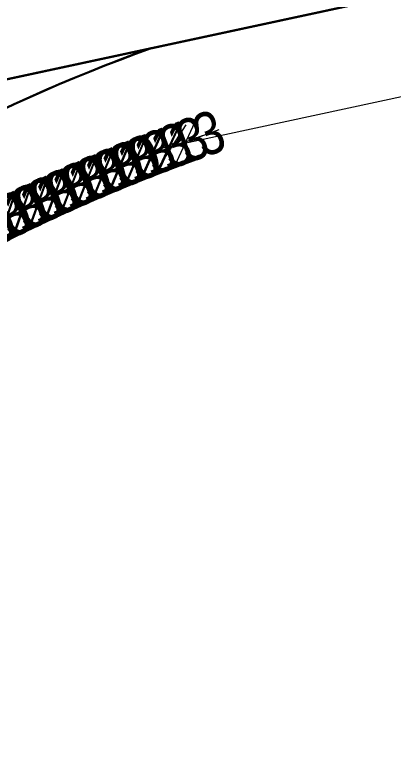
# Model space of a CAD drawing. Header units: millimetres. Extents: x 29397 to 29927, y 26123 to 26652.
# Drawn here: x 29512.7 to 29515.35, y 26364.86 to 26370.08 of the extents above; entities that cross this region are included whole.
import ezdxf

# ---------------------------------------------------------------- set-up
doc = ezdxf.new("R2010")
doc.units = ezdxf.units.MM
doc.header["$LTSCALE"] = 0.3
for name, color, linetype in [('_IndivSubPlot', 180, 'Continuous'), ('_IndivSubPlot_DIMENSION', 7, 'Continuous'), ('_InternalRoad', 3, 'Continuous'), ('_MortgageArea', 147, 'Continuous'), ('_Splay', 90, 'Continuous')]:
    doc.layers.add(name, color=color, linetype=linetype)
doc.layers.get('0').off()
doc.styles.add('PreDCRFont', font='ARIALN.TTF')
doc.dimstyles.new('PDCR-PLOT-INT', dxfattribs={"dimtxt": 0.3, "dimasz": 0.25, "dimexe": 0.25, "dimexo": 0.25, "dimgap": 0.25, "dimtad": 0, "dimzin": 0, "dimdsep": 46, "dimtxsty": 'PreDCRFont', "dimblk": 'OBLIQUE', "dimcen": 0.5, "dimdle": 0.1, "dimadec": 0, "dimazin": 0, "dimtfac": 1, "dimtix": 1, "dimtofl": 0, "dimtmove": 1, "dimatfit": 1, "dimfxl": 1, "dimtolj": 1, "dimtzin": 0, "dimlwd": 15, "dimarcsym": 0})

# ---------------------------------------------------------------- blocks, each defined once
blk = doc.blocks.new('_Oblique')
at = {"color": 0, "linetype": 'ByBlock', "lineweight": -2}
blk.add_line((-0.5, -0.5), (0.5, 0.5), dxfattribs=at)
blk = doc.blocks.new('*D117')
at = {"layer": '_IndivSubPlot_DIMENSION', "color": 0, "lineweight": 15, "transparency": 16777216}
for p, q in [((29521.7465, 26370.8672), (29518.282, 26370.1222)), ((29513.7058, 26369.1381), (29517.1704, 26369.8831))]:
    blk.add_line(p, q, dxfattribs=at)
at = {"layer": '_IndivSubPlot_DIMENSION', "color": 0, "lineweight": 15, "transparency": 16777216, "xscale": 0.25, "yscale": 0.25, "zscale": 0.25}
for p, rotation in [((29521.6488, 26370.8462), 12.13641372356857), ((29513.8036, 26369.1591), 192.1364137235686)]:
    blk.add_blockref('_Oblique', p, dxfattribs=dict(at, rotation=rotation))
at = {"layer": '_IndivSubPlot_DIMENSION', "color": 0, "lineweight": 15, "transparency": 16777216, "insert": (29517.7262, 26370.0026), "char_height": 0.3, "attachment_point": 5, "rotation": 12.1364, "style": 'PreDCRFont'}
blk.add_mtext('\\A1;8.02', dxfattribs=at)
blk = doc.blocks.new('*D118')
at = {"layer": '_IndivSubPlot_DIMENSION', "color": 0, "lineweight": 15, "transparency": 16777216}
for p, q in [((29513.8988, 26369.1867), (29514.1333, 26369.2733)), ((29513.776, 26369.1414), (29513.5415, 26369.0549))]:
    blk.add_line(p, q, dxfattribs=at)
at = {"layer": '_IndivSubPlot_DIMENSION', "color": 0, "lineweight": 15, "transparency": 16777216, "xscale": 0.25, "yscale": 0.25, "zscale": 0.25}
for p, rotation in [((29513.8988, 26369.1867), 200.2598700015499), ((29513.776, 26369.1414), 20.25987000154988)]:
    blk.add_blockref('_Oblique', p, dxfattribs=dict(at, rotation=rotation))
at = {"layer": '_IndivSubPlot_DIMENSION', "color": 0, "lineweight": 15, "transparency": 16777216, "insert": (29513.8374, 26369.1641), "char_height": 0.3, "attachment_point": 5, "rotation": 20.2599, "style": 'PreDCRFont'}
blk.add_mtext('\\A1;0.13', dxfattribs=at)
blk = doc.blocks.new('*D119')
at = {"layer": '_IndivSubPlot_DIMENSION', "color": 0, "lineweight": 15, "transparency": 16777216}
for p, q in [((29513.7826, 26369.1439), (29514.0162, 26369.2328)), ((29513.6603, 26369.0974), (29513.4266, 26369.0084))]:
    blk.add_line(p, q, dxfattribs=at)
at = {"layer": '_IndivSubPlot_DIMENSION', "color": 0, "lineweight": 15, "transparency": 16777216, "xscale": 0.25, "yscale": 0.25, "zscale": 0.25}
for p, rotation in [((29513.7826, 26369.1439), 200.832827795444), ((29513.6603, 26369.0974), 20.83282779544399)]:
    blk.add_blockref('_Oblique', p, dxfattribs=dict(at, rotation=rotation))
at = {"layer": '_IndivSubPlot_DIMENSION', "color": 0, "lineweight": 15, "transparency": 16777216, "insert": (29513.7214, 26369.1206), "char_height": 0.3, "attachment_point": 5, "rotation": 20.8328, "style": 'PreDCRFont'}
blk.add_mtext('\\A1;0.13', dxfattribs=at)
blk = doc.blocks.new('*D120')
at = {"layer": '_IndivSubPlot_DIMENSION', "color": 0, "lineweight": 15, "transparency": 16777216}
for p, q in [((29513.6668, 26369.0999), (29513.8996, 26369.1911)), ((29513.545, 26369.0521), (29513.3122, 26368.9609))]:
    blk.add_line(p, q, dxfattribs=at)
at = {"layer": '_IndivSubPlot_DIMENSION', "color": 0, "lineweight": 15, "transparency": 16777216, "xscale": 0.25, "yscale": 0.25, "zscale": 0.25}
for p, rotation in [((29513.545, 26369.0521), 21.40578559199414), ((29513.6668, 26369.0999), 201.4057855919942)]:
    blk.add_blockref('_Oblique', p, dxfattribs=dict(at, rotation=rotation))
at = {"layer": '_IndivSubPlot_DIMENSION', "color": 0, "lineweight": 15, "transparency": 16777216, "insert": (29513.6059, 26369.076), "char_height": 0.3, "attachment_point": 5, "rotation": 21.4058, "style": 'PreDCRFont'}
blk.add_mtext('\\A1;0.13', dxfattribs=at)
blk = doc.blocks.new('*D121')
at = {"layer": '_IndivSubPlot_DIMENSION', "color": 0, "lineweight": 15, "transparency": 16777216}
for p, q in [((29513.5515, 26369.0547), (29513.7833, 26369.1483)), ((29513.4301, 26369.0057), (29513.1983, 26368.9122))]:
    blk.add_line(p, q, dxfattribs=at)
at = {"layer": '_IndivSubPlot_DIMENSION', "color": 0, "lineweight": 15, "transparency": 16777216, "xscale": 0.25, "yscale": 0.25, "zscale": 0.25}
for p, rotation in [((29513.5515, 26369.0547), 201.9787433869215), ((29513.4301, 26369.0057), 21.97874338692145)]:
    blk.add_blockref('_Oblique', p, dxfattribs=dict(at, rotation=rotation))
at = {"layer": '_IndivSubPlot_DIMENSION', "color": 0, "lineweight": 15, "transparency": 16777216, "insert": (29513.4908, 26369.0302), "char_height": 0.3, "attachment_point": 5, "rotation": 21.9787, "style": 'PreDCRFont'}
blk.add_mtext('\\A1;0.13', dxfattribs=at)
blk = doc.blocks.new('*D122')
at = {"layer": '_IndivSubPlot_DIMENSION', "color": 0, "lineweight": 15, "transparency": 16777216}
for p, q in [((29513.4366, 26369.0084), (29513.6675, 26369.1043)), ((29513.3157, 26368.9582), (29513.0849, 26368.8623))]:
    blk.add_line(p, q, dxfattribs=at)
at = {"layer": '_IndivSubPlot_DIMENSION', "color": 0, "lineweight": 15, "transparency": 16777216, "xscale": 0.25, "yscale": 0.25, "zscale": 0.25}
for p, rotation in [((29513.4366, 26369.0084), 202.5517011814156), ((29513.3157, 26368.9582), 22.55170118141553)]:
    blk.add_blockref('_Oblique', p, dxfattribs=dict(at, rotation=rotation))
at = {"layer": '_IndivSubPlot_DIMENSION', "color": 0, "lineweight": 15, "transparency": 16777216, "insert": (29513.3762, 26368.9833), "char_height": 0.3, "attachment_point": 5, "rotation": 22.5517, "style": 'PreDCRFont'}
blk.add_mtext('\\A1;0.13', dxfattribs=at)
blk = doc.blocks.new('*D123')
at = {"layer": '_IndivSubPlot_DIMENSION', "color": 0, "lineweight": 15, "transparency": 16777216}
for p, q in [((29513.3222, 26368.9609), (29513.5521, 26369.0591)), ((29513.2019, 26368.9095), (29512.9719, 26368.8113))]:
    blk.add_line(p, q, dxfattribs=at)
at = {"layer": '_IndivSubPlot_DIMENSION', "color": 0, "lineweight": 15, "transparency": 16777216, "xscale": 0.25, "yscale": 0.25, "zscale": 0.25}
for p, rotation in [((29513.3222, 26368.9609), 203.1246589784112), ((29513.2019, 26368.9095), 23.12465897841122)]:
    blk.add_blockref('_Oblique', p, dxfattribs=dict(at, rotation=rotation))
at = {"layer": '_IndivSubPlot_DIMENSION', "color": 0, "lineweight": 15, "transparency": 16777216, "insert": (29513.262, 26368.9352), "char_height": 0.3, "attachment_point": 5, "rotation": 23.1247, "style": 'PreDCRFont'}
blk.add_mtext('\\A1;0.13', dxfattribs=at)
blk = doc.blocks.new('*D124')
at = {"layer": '_IndivSubPlot_DIMENSION', "color": 0, "lineweight": 15, "transparency": 16777216}
for p, q in [((29513.2083, 26368.9123), (29513.4372, 26369.0128)), ((29513.0884, 26368.8597), (29512.8595, 26368.7592))]:
    blk.add_line(p, q, dxfattribs=at)
at = {"layer": '_IndivSubPlot_DIMENSION', "color": 0, "lineweight": 15, "transparency": 16777216, "xscale": 0.25, "yscale": 0.25, "zscale": 0.25}
for p, rotation in [((29513.2083, 26368.9123), 203.6976167719058), ((29513.0884, 26368.8597), 23.69761677190585)]:
    blk.add_blockref('_Oblique', p, dxfattribs=dict(at, rotation=rotation))
at = {"layer": '_IndivSubPlot_DIMENSION', "color": 0, "lineweight": 15, "transparency": 16777216, "insert": (29513.1484, 26368.886), "char_height": 0.3, "attachment_point": 5, "rotation": 23.6976, "style": 'PreDCRFont'}
blk.add_mtext('\\A1;0.13', dxfattribs=at)
blk = doc.blocks.new('*D125')
at = {"layer": '_IndivSubPlot_DIMENSION', "color": 0, "lineweight": 15, "transparency": 16777216}
for p, q in [((29513.0948, 26368.8625), (29513.3227, 26368.9653)), ((29512.9756, 26368.8088), (29512.7476, 26368.706))]:
    blk.add_line(p, q, dxfattribs=at)
at = {"layer": '_IndivSubPlot_DIMENSION', "color": 0, "lineweight": 15, "transparency": 16777216, "xscale": 0.25, "yscale": 0.25, "zscale": 0.25}
for p, rotation in [((29513.0948, 26368.8625), 204.2705745669538), ((29512.9756, 26368.8088), 24.27057456695382)]:
    blk.add_blockref('_Oblique', p, dxfattribs=dict(at, rotation=rotation))
at = {"layer": '_IndivSubPlot_DIMENSION', "color": 0, "lineweight": 15, "transparency": 16777216, "insert": (29513.0352, 26368.8357), "char_height": 0.3, "attachment_point": 5, "rotation": 24.2706, "style": 'PreDCRFont'}
blk.add_mtext('\\A1;0.13', dxfattribs=at)
blk = doc.blocks.new('*D126')
at = {"layer": '_IndivSubPlot_DIMENSION', "color": 0, "lineweight": 15, "transparency": 16777216}
for p, q in [((29512.9819, 26368.8117), (29513.2088, 26368.9167)), ((29512.8632, 26368.7567), (29512.6363, 26368.6517))]:
    blk.add_line(p, q, dxfattribs=at)
at = {"layer": '_IndivSubPlot_DIMENSION', "color": 0, "lineweight": 15, "transparency": 16777216, "xscale": 0.25, "yscale": 0.25, "zscale": 0.25}
for p, rotation in [((29512.9819, 26368.8117), 204.8435323625022), ((29512.8632, 26368.7567), 24.84353236250222)]:
    blk.add_blockref('_Oblique', p, dxfattribs=dict(at, rotation=rotation))
at = {"layer": '_IndivSubPlot_DIMENSION', "color": 0, "lineweight": 15, "transparency": 16777216, "insert": (29512.9225, 26368.7842), "char_height": 0.3, "attachment_point": 5, "rotation": 24.8435, "style": 'PreDCRFont'}
blk.add_mtext('\\A1;0.13', dxfattribs=at)
blk = doc.blocks.new('*D127')
at = {"layer": '_IndivSubPlot_DIMENSION', "color": 0, "lineweight": 15, "transparency": 16777216}
for p, q in [((29512.8695, 26368.7597), (29513.0953, 26368.867)), ((29512.7513, 26368.7035), (29512.5255, 26368.5962))]:
    blk.add_line(p, q, dxfattribs=at)
at = {"layer": '_IndivSubPlot_DIMENSION', "color": 0, "lineweight": 15, "transparency": 16777216, "xscale": 0.25, "yscale": 0.25, "zscale": 0.25}
for p, rotation in [((29512.8695, 26368.7597), 205.4164901567068), ((29512.7513, 26368.7035), 25.41649015670676)]:
    blk.add_blockref('_Oblique', p, dxfattribs=dict(at, rotation=rotation))
at = {"layer": '_IndivSubPlot_DIMENSION', "color": 0, "lineweight": 15, "transparency": 16777216, "insert": (29512.8104, 26368.7316), "char_height": 0.3, "attachment_point": 5, "rotation": 25.4165, "style": 'PreDCRFont'}
blk.add_mtext('\\A1;0.13', dxfattribs=at)
blk = doc.blocks.new('*D128')
at = {"layer": '_IndivSubPlot_DIMENSION', "color": 0, "lineweight": 15, "transparency": 16777216}
for p, q in [((29512.7576, 26368.7065), (29512.9823, 26368.8161)), ((29512.64, 26368.6492), (29512.4153, 26368.5396))]:
    blk.add_line(p, q, dxfattribs=at)
at = {"layer": '_IndivSubPlot_DIMENSION', "color": 0, "lineweight": 15, "transparency": 16777216, "xscale": 0.25, "yscale": 0.25, "zscale": 0.25}
for p, rotation in [((29512.7576, 26368.7065), 205.9894479529679), ((29512.64, 26368.6492), 25.98944795296791)]:
    blk.add_blockref('_Oblique', p, dxfattribs=dict(at, rotation=rotation))
at = {"layer": '_IndivSubPlot_DIMENSION', "color": 0, "lineweight": 15, "transparency": 16777216, "insert": (29512.6988, 26368.6779), "char_height": 0.3, "attachment_point": 5, "rotation": 25.9894, "style": 'PreDCRFont'}
blk.add_mtext('\\A1;0.13', dxfattribs=at)
blk = doc.blocks.new('*D129')
at = {"layer": '_IndivSubPlot_DIMENSION', "color": 0, "lineweight": 15, "transparency": 16777216}
for p, q in [((29512.6463, 26368.6523), (29512.8699, 26368.7641)), ((29512.5292, 26368.5938), (29512.3056, 26368.482))]:
    blk.add_line(p, q, dxfattribs=at)
at = {"layer": '_IndivSubPlot_DIMENSION', "color": 0, "lineweight": 15, "transparency": 16777216, "xscale": 0.25, "yscale": 0.25, "zscale": 0.25}
for p, rotation in [((29512.6463, 26368.6523), 206.5624057483271), ((29512.5292, 26368.5938), 26.56240574832711)]:
    blk.add_blockref('_Oblique', p, dxfattribs=dict(at, rotation=rotation))
at = {"layer": '_IndivSubPlot_DIMENSION', "color": 0, "lineweight": 15, "transparency": 16777216, "insert": (29512.5877, 26368.623), "char_height": 0.3, "attachment_point": 5, "rotation": 26.5624, "style": 'PreDCRFont'}
blk.add_mtext('\\A1;0.13', dxfattribs=at)
blk = doc.blocks.new('*D130')
at = {"layer": '_IndivSubPlot_DIMENSION', "color": 0, "lineweight": 15, "transparency": 16777216}
for p, q in [((29512.5355, 26368.5969), (29512.758, 26368.711)), ((29512.419, 26368.5373), (29512.1965, 26368.4232))]:
    blk.add_line(p, q, dxfattribs=at)
at = {"layer": '_IndivSubPlot_DIMENSION', "color": 0, "lineweight": 15, "transparency": 16777216, "xscale": 0.25, "yscale": 0.25, "zscale": 0.25}
for p, rotation in [((29512.5355, 26368.5969), 207.1353635427151), ((29512.419, 26368.5373), 27.1353635427151)]:
    blk.add_blockref('_Oblique', p, dxfattribs=dict(at, rotation=rotation))
at = {"layer": '_IndivSubPlot_DIMENSION', "color": 0, "lineweight": 15, "transparency": 16777216, "insert": (29512.4772, 26368.5671), "char_height": 0.3, "attachment_point": 5, "rotation": 27.1354, "style": 'PreDCRFont'}
blk.add_mtext('\\A1;0.13', dxfattribs=at)
blk = doc.blocks.new('*D131')
at = {"layer": '_IndivSubPlot_DIMENSION', "color": 0, "lineweight": 15, "transparency": 16777216}
for p, q in [((29512.4252, 26368.5405), (29512.6466, 26368.6567)), ((29512.3094, 26368.4796), (29512.088, 26368.3634))]:
    blk.add_line(p, q, dxfattribs=at)
at = {"layer": '_IndivSubPlot_DIMENSION', "color": 0, "lineweight": 15, "transparency": 16777216, "xscale": 0.25, "yscale": 0.25, "zscale": 0.25}
for p, rotation in [((29512.4252, 26368.5405), 207.708321336796), ((29512.3094, 26368.4796), 27.70832133679602)]:
    blk.add_blockref('_Oblique', p, dxfattribs=dict(at, rotation=rotation))
at = {"layer": '_IndivSubPlot_DIMENSION', "color": 0, "lineweight": 15, "transparency": 16777216, "insert": (29512.3673, 26368.5101), "char_height": 0.3, "attachment_point": 5, "rotation": 27.7083, "style": 'PreDCRFont'}
blk.add_mtext('\\A1;0.13', dxfattribs=at)

msp = doc.modelspace()

# ---------------------------------------------------------------- linework, layer by layer
at = {"layer": '_IndivSubPlot'}
msp.add_lwpolyline([(29521.5016, 26371.5305), (29513.6564, 26369.8434), (29513.5336, 26369.7981), (29513.4113, 26369.7516), (29513.2895, 26369.7038), (29513.1681, 26369.6549), (29513.0473, 26369.6047), (29512.9269, 26369.5533), (29512.8071, 26369.5007), (29512.6878, 26369.4469)], dxfattribs=at)
at = {"layer": '_InternalRoad'}
msp.add_lwpolyline([(29579.1901, 26382.0096), (29579.1512, 26394.5679), (29560.6099, 26388.782), (29544.6462, 26388.782), (29449.6389, 26368.351), (29450.0524, 26356.1656), (29545.9219, 26376.782), (29562.4388, 26376.782)], close=True, dxfattribs=at)
at = {"layer": '_MortgageArea'}
msp.add_lwpolyline([(29536.7409, 26371.8057, 0.183335), (29530.8659, 26373.5443), (29513.6564, 26369.8434, 0.141131), (29507.7996, 26365.582), (29507.8284, 26356.047), (29536.7883, 26356.1347)], format="xyb", close=True, dxfattribs=at)
at = {"layer": '_Splay'}
msp.add_lwpolyline([(29513.6564, 26369.8434), (29507.7905, 26368.582), (29507.7996, 26365.582, -0.141131)], format="xyb", close=True, dxfattribs=at)

# ---------------------------------------------------------------- texts
at = {"layer": '_InternalRoad', "lineweight": 30, "style": 'PreDCRFont'}
msp.add_text('    12 Mts.    WIDE    PROPOSED     ROAD', height=2.7432, rotation=11.8742, dxfattribs=at).set_placement((29462.4357, 26363.7306))

# ---------------------------------------------------------------- dimensions: what is measured, and where the dimension line sits
at = {"layer": '_IndivSubPlot_DIMENSION', "lineweight": 15}
for p1, p2, text, picture, middle in [((29521.6488, 26370.8462), (29513.8036, 26369.1591), '8.02', '*D117', (29517.7262, 26370.0026)), ((29513.8988, 26369.1867), (29513.776, 26369.1414), '0.13', '*D118', (29513.8374, 26369.1641)), ((29513.7826, 26369.1439), (29513.6603, 26369.0974), '0.13', '*D119', (29513.7214, 26369.1206)), ((29513.6668, 26369.0999), (29513.545, 26369.0521), '0.13', '*D120', (29513.6059, 26369.076)), ((29513.4366, 26369.0084), (29513.3157, 26368.9582), '0.13', '*D122', (29513.3762, 26368.9833)), ((29513.5515, 26369.0547), (29513.4301, 26369.0057), '0.13', '*D121', (29513.4908, 26369.0302)), ((29513.3222, 26368.9609), (29513.2019, 26368.9095), '0.13', '*D123', (29513.262, 26368.9352)), ((29513.2083, 26368.9123), (29513.0884, 26368.8597), '0.13', '*D124', (29513.1484, 26368.886)), ((29513.0948, 26368.8625), (29512.9756, 26368.8088), '0.13', '*D125', (29513.0352, 26368.8357)), ((29512.9819, 26368.8117), (29512.8632, 26368.7567), '0.13', '*D126', (29512.9225, 26368.7842)), ((29512.8695, 26368.7597), (29512.7513, 26368.7035), '0.13', '*D127', (29512.8104, 26368.7316)), ((29512.7576, 26368.7065), (29512.64, 26368.6492), '0.13', '*D128', (29512.6988, 26368.6779)), ((29512.6463, 26368.6523), (29512.5292, 26368.5938), '0.13', '*D129', (29512.5877, 26368.623)), ((29512.5355, 26368.5969), (29512.419, 26368.5373), '0.13', '*D130', (29512.4772, 26368.5671)), ((29512.4252, 26368.5405), (29512.3094, 26368.4796), '0.13', '*D131', (29512.3673, 26368.5101))]:
    dim = msp.add_aligned_dim(p1=p1, p2=p2, distance=0, text=text, dimstyle='PDCR-PLOT-INT', dxfattribs=at)
    dim.commit()
    dim.dimension.update_dxf_attribs({"geometry": picture, "text_midpoint": middle})

doc.saveas('drawing.dxf')
